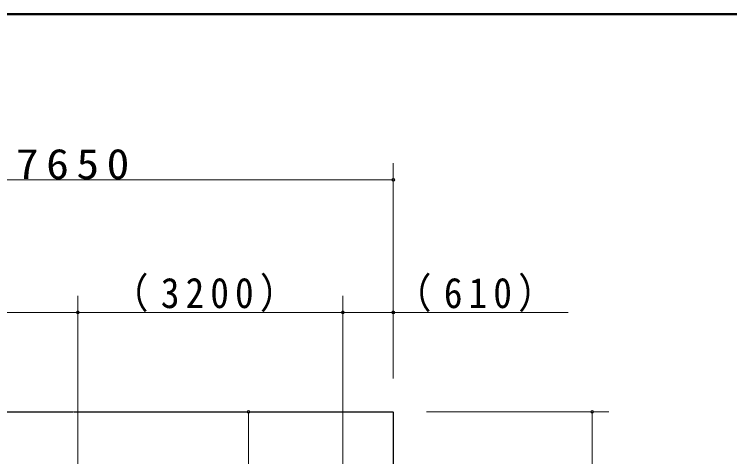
# Model space of a CAD drawing. Units: millimetres at full size, with parts at other scales. Extents: x -19543 to 0, y -2740 to 13350.
# Drawn here: x -8601 to -6442, y 12014 to 13350 of the extents above; entities that cross this region are included whole.
import ezdxf

# ---------------------------------------------------------------- set-up
doc = ezdxf.new("R2010")
doc.units = ezdxf.units.MM
doc.linetypes.add('USER3', pattern=[8, 3, -1, 1, -1, 1, -1])
for name, color, linetype, lineweight in [('A3図枠', 7, 'Continuous', 25), ('線', 2, 'Continuous', 25), ('補助', 2, 'Continuous', 13)]:
    doc.layers.add(name, color=color, linetype=linetype, lineweight=lineweight)
doc.styles.add('ＭＳ ゴシック', font='')
doc.styles.get('ＭＳ ゴシック').set_extended_font_data('MS Gothic')

# ---------------------------------------------------------------- blocks, each defined once
blk = doc.blocks.new('dimension_origin')
at = {"color": 0, "linetype": 'Continuous', "lineweight": -2}
blk.add_circle((0, 0), 1.25, dxfattribs=at)

msp = doc.modelspace()

# ---------------------------------------------------------------- linework, layer by layer
at = {"layer": 'A3図枠', "lineweight": 50}
msp.add_line((0, 13350), (-19250, 13350), dxfattribs=at)
at = {"layer": '線', "linetype": 'USER3'}
msp.add_lwpolyline([(-9370, 12150), (-7457.5, 12150), (-7457.5, 10175), (-9370, 10175)], close=True, dxfattribs=at)
at = {"layer": '補助'}
for p, q in [((-7457.5, 12250), (-7457.5, 12900)), ((-9370, 12850), (-7457.5, 12850)), ((-8409.625, 11612.5), (-8409.625, 12500)), ((-8409.625, 11612.5), (-8409.625, 12500)), ((-7609.625, 11612.5), (-7609.625, 12500)), ((-7609.625, 11612.5), (-7609.625, 12500)), ((-7457.5, 12250), (-7457.5, 12500)), ((-9229.625, 12450), (-8409.625, 12450)), ((-8409.625, 12450), (-7609.625, 12450)), ((-7609.625, 12450), (-6930.119, 12450)), ((-7933.375, 12150), (-7944.625, 12150)), ((-7894.625, 11162.5), (-7894.625, 12150)), ((-7357.5, 12150), (-6807.5, 12150)), ((-6857.5, 12150), (-6857.5, 11456.25))]:
    msp.add_line(p, q, dxfattribs=at)

# ---------------------------------------------------------------- block references
at = {"layer": '補助', "xscale": 3.33, "yscale": 3.33}
for p, rotation in [((-7457.5, 12850), 180), ((-8409.625, 12450), 180), ((-7609.625, 12450), 180), ((-7457.5, 12450), 180), ((-7894.625, 12150), 270), ((-6857.5, 12150), 270)]:
    msp.add_blockref('dimension_origin', p, dxfattribs=dict(at, rotation=rotation))
for p in [(-8409.625, 12450), (-7609.625, 12450)]:
    msp.add_blockref('dimension_origin', p, dxfattribs=at)

# ---------------------------------------------------------------- texts
at = {"layer": '補助', "char_height": 91.64, "attachment_point": 8, "style": 'ＭＳ ゴシック'}
for s, insert in [('\\T1.33;\\W1.1;7650', (-8413.75, 12851)), ('\\T1.33;\\W0.9;（3200）', (-8009.625, 12451)), ('\\T1.33;\\W0.9;（610）', (-7192.976, 12451))]:
    msp.add_mtext(s, dxfattribs=dict(at, insert=insert))

doc.saveas('drawing.dxf')
